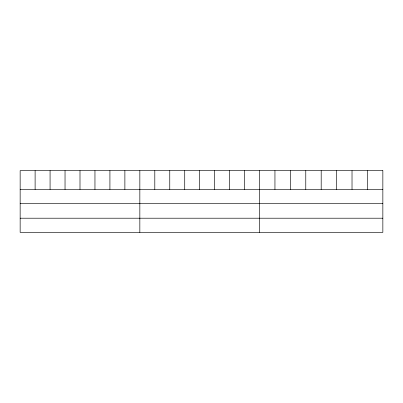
<?xml version="1.0" encoding="UTF-8"?>
<svg xmlns="http://www.w3.org/2000/svg" width="403" height="403" viewBox="0 0 403 403"><rect width="100%" height="100%" fill="white"/><g stroke="black" fill="none" stroke-linecap="round" stroke-linejoin="round"><path stroke-width="0.6" d="M20.15 189.445L382.85 189.445M20.15 203.616L382.85 203.616M20.15 218.209L382.85 218.209M367.435 170.62L367.435 189.445M352.021 170.62L352.021 189.445M336.606 170.62L336.606 189.445M321.191 170.62L321.191 189.445M305.776 170.62L305.776 189.445M290.361 170.62L290.361 189.445M274.947 170.62L274.947 189.445M259.532 170.62L259.532 232.38M244.571 170.62L244.571 189.445M229.609 170.62L229.609 189.445M214.648 170.62L214.648 189.445M199.686 170.62L199.686 189.445M184.725 170.62L184.725 189.445M169.764 170.62L169.764 189.445M154.802 170.62L154.802 189.445M139.841 170.62L139.841 232.38M124.88 170.62L124.88 189.445M109.918 170.62L109.918 189.445M94.957 170.62L94.957 189.445M79.996 170.62L79.996 189.445M65.034 170.62L65.034 189.445M50.073 170.62L50.073 189.445M35.111 170.62L35.111 189.445M382.85 170.62L20.15 170.62L20.15 232.38L382.85 232.38L382.85 170.62"/></g></svg>
